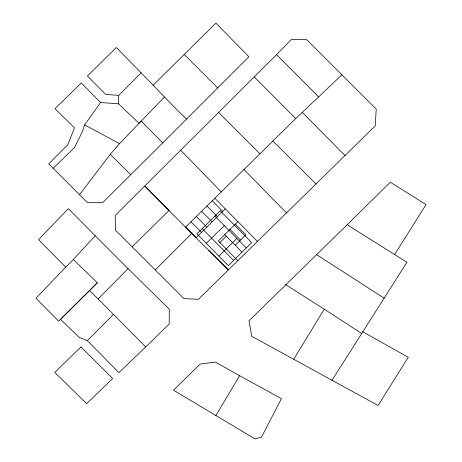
<?xml version="1.0" encoding="UTF-8"?>
<svg xmlns="http://www.w3.org/2000/svg" width="462" height="462" viewBox="0 0 462 462"><rect width="100%" height="100%" fill="white"/><g stroke="black" fill="none" stroke-linecap="round" stroke-linejoin="round"><path stroke-width="0.69" d="M164.432 97.02L139.05 123.25L118.497 103.829L118.705 95.374L141.124 72.834C156.306 88.19 170.876 104.181 186.561 119.075L248.856 56.745L215.898 23.1L153.061 85.314M100.589 102.512L84.644 124.902L82.432 131.537L74.428 147.632L53.136 168.295L48.689 163.883L67.879 144.618L74.44 127.83L54.972 108.668L81.248 83.033L100.589 102.512L118.497 103.829M331.924 380.428L406.935 262.237L347.164 224.751L249.001 320.836L251.726 336.267L378.055 405.486L408.264 357.288L362.647 331.704M215.864 415.5L239.593 375.727L281.439 398.631L261.486 437.098L255.088 438.9L173.469 390.205L200.225 364.068L215.356 362.046L239.593 375.727M293.792 359.136L324.26 309.176L285.603 284.621M394.715 254.377L426.039 204.597L390.332 182.178L347.164 224.751M79.528 194.693L110.256 154.325L119.548 143.642L141.17 121.044L162.705 142.914L102.801 202.506L87.191 202.437L53.136 168.295M73.331 259.477L95.201 235.759L68.37 208.657L38.525 239.611L65.731 267.146L35.961 298.279L58.634 321.159L97.309 282.784L73.331 259.477L65.731 267.146M276.553 54.695L291.424 39.414L306.687 39.709L376.235 109.061L375.219 125.872L198.446 299.295L183.899 298.585L115.419 230.088L115.194 215.448L276.553 54.695L318.676 96.899L341.868 74.809M128.055 268.636L169.323 309.257L169.173 324.024L145.709 346.95L98.152 298.926L128.055 268.636L95.201 235.759M97.309 282.784L60.505 319.404L79.21 337.364L87.318 340.65L113.329 314.53M162.705 142.914L186.561 119.075M132.288 246.696L169 210.516L144.877 186.14L185.441 227.177L295.692 118.555L318.676 96.899M155.272 269.912L191.736 233.431M196.044 237.734L225.294 208.864M206.323 243.364L224.284 225.641M208.749 250.387L228.32 269.877L185.441 227.177M237.89 221.627L218.324 240.945L237.739 260.62M219.883 242.521L226.264 236.221M218.919 256.127L236.879 238.404M235.204 245.282L245.836 234.783L235.343 224.145M145.709 346.95L118.919 372.649L87.318 340.65M118.705 95.374L105.688 94.364L87.434 76.011L116.314 47.528L141.124 72.834M84.644 124.902L119.548 143.642M316.487 254.579L384.24 298.221M324.26 309.176L361.636 333.425M89.455 290.586L98.152 298.926M272.805 140.991L316.164 184.078M184.165 54.331L217.798 87.965M110.256 154.325L130.527 174.578M254.319 77.038L295.692 118.555M218.682 112.485L259.881 153.771M302.223 112.266L345.102 155.688M214.795 198.233L257.351 241.343M212.249 200.745L222.748 211.382M206.93 205.994L217.429 216.632M230.024 229.395L240.523 240.032M214.865 216.095L246.298 247.944M201.611 211.244L212.11 221.881M224.705 234.644L242.007 252.177M196.292 216.493L206.791 227.131M202.194 228.603L233.628 260.452M190.973 221.743L201.472 232.374M185.66 226.986L196.154 237.624M244.063 169.566L286.475 212.895M180.717 150.3L221.338 191.984M220.247 210.787L196.904 233.824L228.338 265.673L251.68 242.637L220.247 210.787M80.931 346.939L54.741 372.424L86.631 403.626L112.647 378.534L80.931 346.939"/></g></svg>
